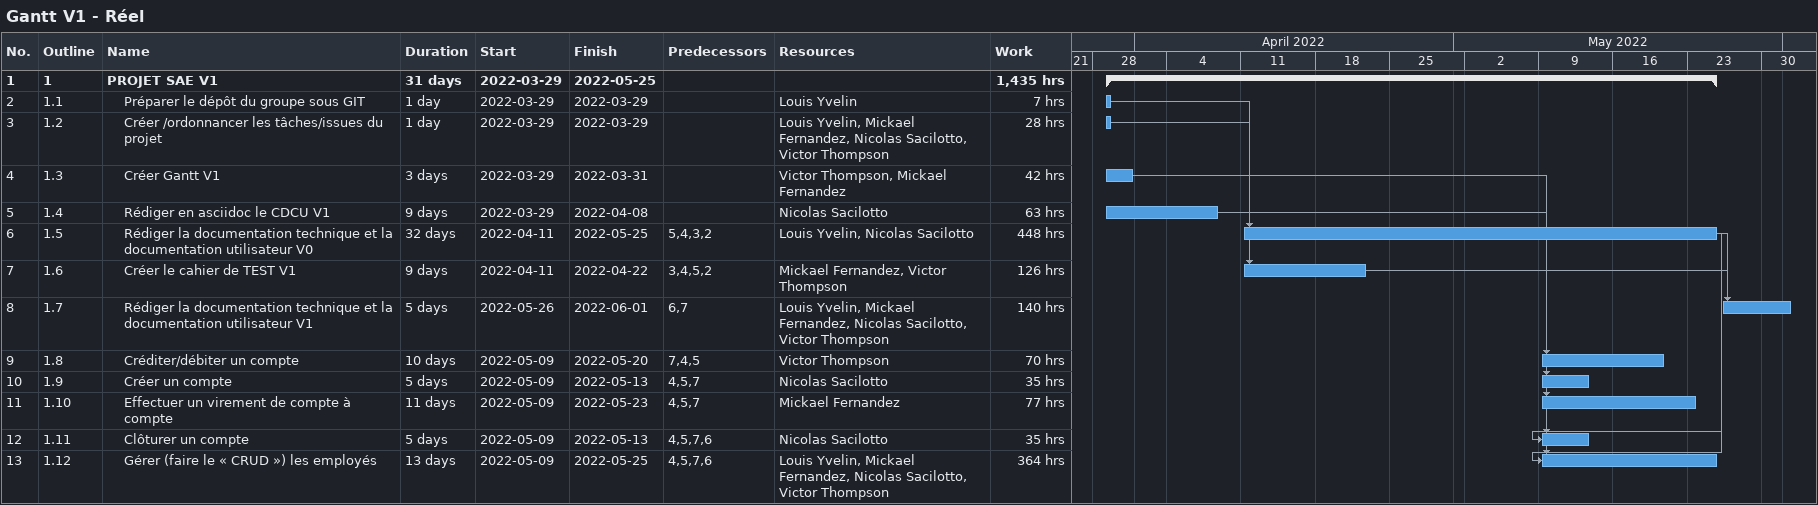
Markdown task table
Gantt V1 - Réel

| ID | WBS | Task | Duration | Start | Finish | Predecessors | Resources | Work (h) |
|---|---|---|---|---|---|---|---|---|
| 1 | 1 | **PROJET SAE V1** | 31d | 2022-03-29 | 2022-05-25 |  |  | 1435 |
| 2 | 1.1 | Préparer le dépôt du groupe sous GIT | 1d | 2022-03-29 | 2022-03-29 |  | Louis Yvelin | 7 |
| 3 | 1.2 | Créer /ordonnancer les tâches/issues du projet | 1d | 2022-03-29 | 2022-03-29 |  | Louis Yvelin, Mickael Fernandez, Nicolas Sacilotto, Victor Thompson | 28 |
| 4 | 1.3 | Créer Gantt V1 | 3d | 2022-03-29 | 2022-03-31 |  | Victor Thompson, Mickael Fernandez | 42 |
| 5 | 1.4 | Rédiger en asciidoc le CDCU V1 | 9d | 2022-03-29 | 2022-04-08 |  | Nicolas Sacilotto | 63 |
| 6 | 1.5 | Rédiger la documentation technique et la documentation utilisateur V0 | 32d | 2022-04-11 | 2022-05-25 | 5, 4, 3, 2 | Louis Yvelin, Nicolas Sacilotto | 448 |
| 7 | 1.6 | Créer le cahier de TEST V1 | 9d | 2022-04-11 | 2022-04-22 | 3, 4, 5, 2 | Mickael Fernandez, Victor Thompson | 126 |
| 8 | 1.7 | Rédiger la documentation technique et la documentation utilisateur V1 | 5d | 2022-05-26 | 2022-06-01 | 6, 7 | Louis Yvelin, Mickael Fernandez, Nicolas Sacilotto, Victor Thompson | 140 |
| 9 | 1.8 | Créditer/débiter un compte | 10d | 2022-05-09 | 2022-05-20 | 7, 4, 5 | Victor Thompson | 70 |
| 10 | 1.9 | Créer un compte | 5d | 2022-05-09 | 2022-05-13 | 4, 5, 7 | Nicolas Sacilotto | 35 |
| 11 | 1.10 | Effectuer un virement de compte à compte | 11d | 2022-05-09 | 2022-05-23 | 4, 5, 7 | Mickael Fernandez | 77 |
| 12 | 1.11 | Clôturer un compte | 5d | 2022-05-09 | 2022-05-13 | 4, 5, 7, 6 | Nicolas Sacilotto | 35 |
| 13 | 1.12 | Gérer (faire le « CRUD ») les employés | 13d | 2022-05-09 | 2022-05-25 | 4, 5, 7, 6 | Louis Yvelin, Mickael Fernandez, Nicolas Sacilotto, Victor Thompson | 364 |
